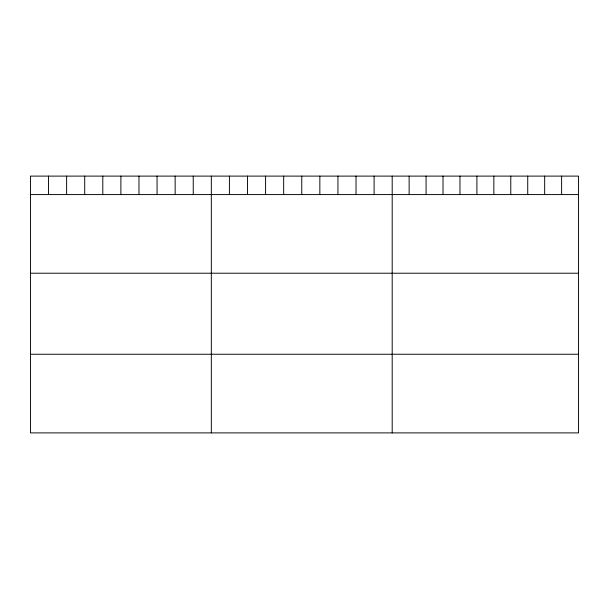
<?xml version="1.0" encoding="UTF-8"?>
<svg xmlns="http://www.w3.org/2000/svg" width="609" height="609" viewBox="0 0 609 609"><rect width="100%" height="100%" fill="white"/><g stroke="black" fill="none" stroke-linecap="round" stroke-linejoin="round"><path stroke-width="0.91" d="M578.55 194.576L578.55 432.892L30.45 432.892L30.45 176.108L578.55 176.108L578.55 194.576L30.45 194.576M30.45 273.22L578.55 273.22M30.45 354.248L578.55 354.248M561.612 176.108L561.612 194.576M544.667 176.108L544.667 194.576M527.729 176.108L527.729 194.576M510.784 176.108L510.784 194.576M493.846 176.108L493.846 194.576M476.9 176.108L476.9 194.576M459.962 176.108L459.962 194.576M443.017 176.108L443.017 194.576M426.079 176.108L426.079 194.576M409.134 176.108L409.134 194.576M392.196 176.108L392.196 432.892M374.109 176.108L374.109 194.576M356.021 176.108L356.021 194.576M337.934 176.108L337.934 194.576M319.847 176.108L319.847 194.576M301.76 176.108L301.76 194.576M283.672 176.108L283.672 194.576M265.585 176.108L265.585 194.576M247.498 176.108L247.498 194.576M229.41 176.108L229.41 194.576M211.323 176.108L211.323 432.892M193.236 176.108L193.236 194.576M175.148 176.108L175.148 194.576M157.061 176.108L157.061 194.576M138.974 176.108L138.974 194.576M120.887 176.108L120.887 194.576M102.799 176.108L102.799 194.576M84.712 176.108L84.712 194.576M66.625 176.108L66.625 194.576M48.537 176.108L48.537 194.576"/></g></svg>
